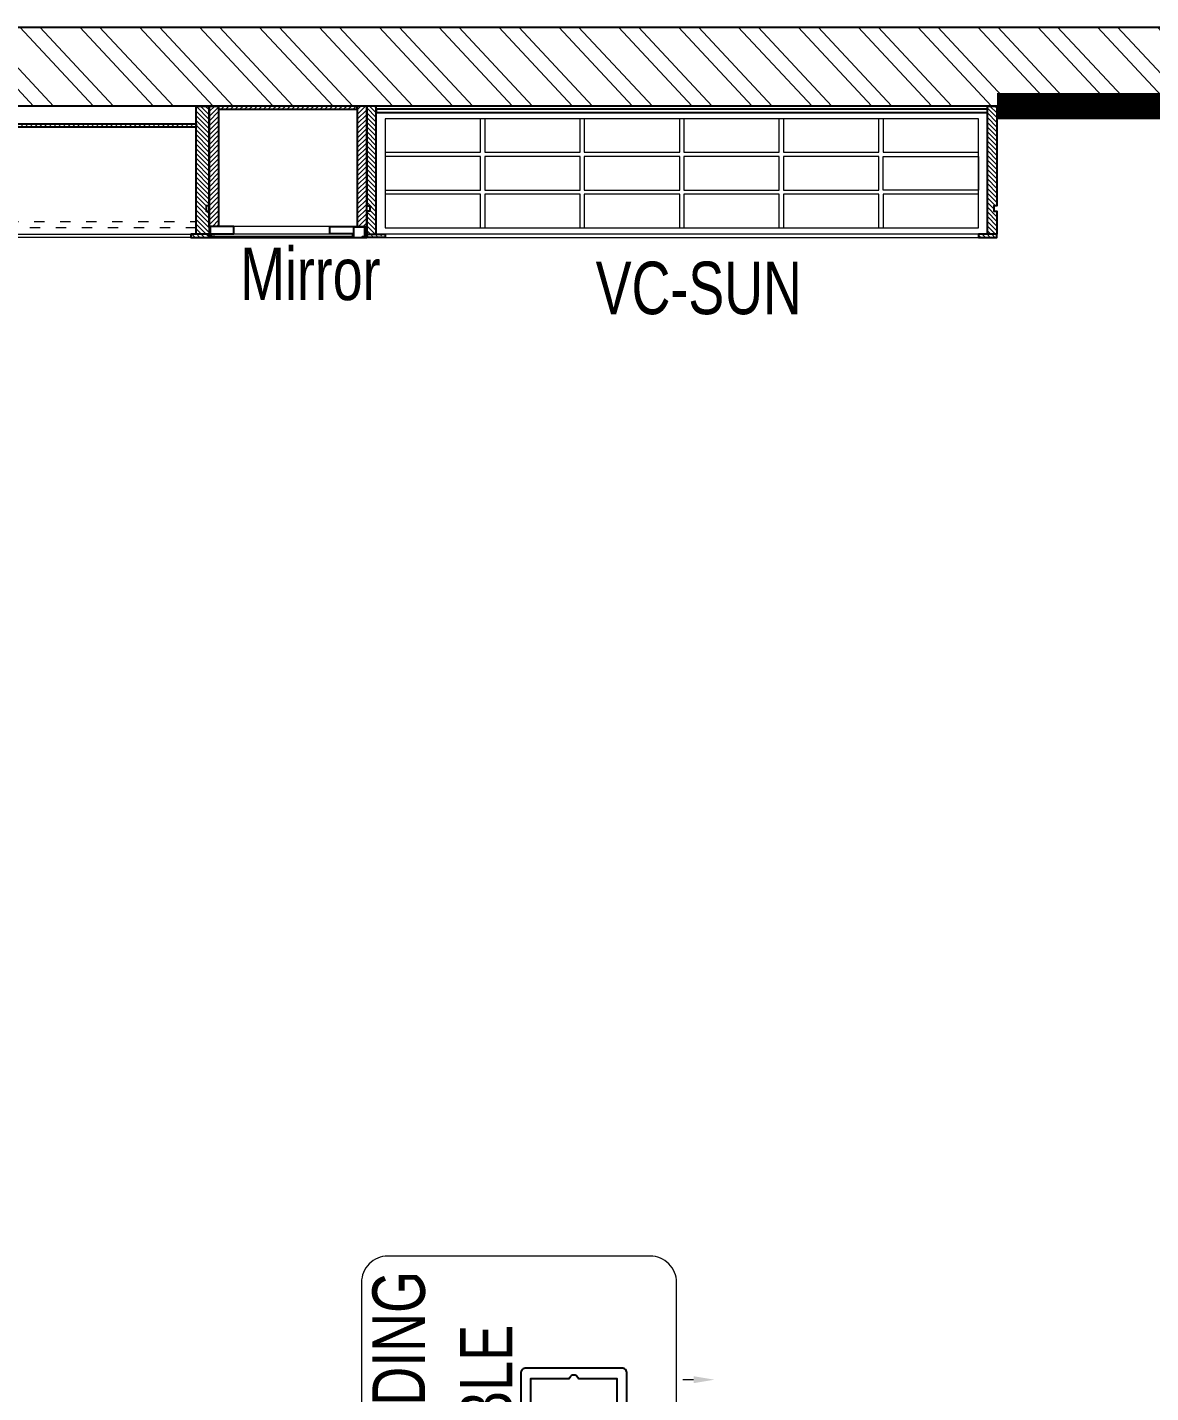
# Model space of a CAD drawing. Header units: feet. Extents: x 7280033 to 7299191, y -5590214 to -5578860.
# Drawn here: x 7289120 to 7291259, y -5582084 to -5579484 of the extents above; entities that cross this region are included whole.
import ezdxf

# ---------------------------------------------------------------- set-up
doc = ezdxf.new("R2010")
doc.units = ezdxf.units.FT
doc.header["$LTSCALE"] = 33
doc.header["$MEASUREMENT"] = 0
doc.linetypes.add('ACAD_ISO03W100', pattern=[30, 12, -18])
doc.layers.add('A-WALL', color=1, linetype='Continuous')
for name, color, linetype, lineweight in [('LENS-TEXT', 31, 'Continuous', 5), ('LENS_DIMENSION', 193, 'Continuous', 0), ('LENS_TEXT', 31, 'Continuous', 5), ('LK-FF&E FLOOR', 1, 'Continuous', 9), ('LK-FF&E WALL', 1, 'Continuous', 9), ('LK-MIRROR', 133, 'Continuous', 13), ('LN-ELEVATION-1', 81, 'Continuous', 25), ('LN-ELEVATION-2', 103, 'Continuous', 20), ('LN-ELEVATION-3', 125, 'Continuous', 18), ('LN-ELEVATION-4', 145, 'Continuous', 13), ('LN-HATCH', 251, 'Continuous', 0), ('PLANO-TXT', 252, 'Continuous', 5)]:
    doc.layers.add(name, color=color, linetype=linetype, lineweight=lineweight)
doc.styles.add('LK TXT', font='GILC____.TTF', dxfattribs={"height": 100})
pattern_1 = [(45, (7858054.0837, 3504049.203), (-4.4901280605, 4.4901280605), [])]

# ---------------------------------------------------------------- blocks, each defined once
blk = doc.blocks.new('A$C65946c4b')
at = {"layer": 'LN-HATCH'}
h = blk.add_hatch(dxfattribs=at)
h.set_pattern_fill('ANSI32', color=256, scale=222, angle=88.11)
h.set_pattern_definition([(133.11, (-3282072.58, 5471242.885), (-60.7760807, -56.89315), []), (133.11, (-3282071.28, 5471282.11), (-60.7760807, -56.89315), [])])
h.paths.add_polyline_path([(-5965, 2150), (-9425, 2150), (-9425, 1900), (-5965, 1900)])
h.paths.add_polyline_path([(-5545, 2150), (-3365, 2150), (-3365, 1900), (-5545, 1900)])
h.paths.add_polyline_path([(-2945, 2150), (-250, 2150), (-250, 6520), (0, 6520), (0, 1900), (-2945, 1900)])
h.paths.add_polyline_path([(5600, 7707.9), (5600, 6550), (0, 6550), (0, 6800), (5150, 6800), (5150, 8850), (5420, 8850), (5420, 9390), (5150, 9390), (5150, 9540), (5600, 9540), (5600, 7957.9), (5750, 7957.9), (5750, 7707.9)])
h.paths.add_polyline_path([(6500, 7707.9), (6900, 7707.9), (6900, 10730), (5600, 10730), (5600, 10457.9), (6650, 10457.9), (6650, 7957.9), (6500, 7957.9)])
h.paths.add_polyline_path([(-30, 10730), (5150, 10730), (5150, 10580), (-30, 10580)])
h.paths.add_polyline_path([(-5780, 10730), (-450, 10730), (-450, 10580), (-5780, 10580)])
h.paths.add_polyline_path([(-9425, 10730), (-6200, 10730), (-6200, 10580), (-9425, 10580)])
at = {"layer": 'A-WALL'}
blk.add_lwpolyline([(-5780, 10730), (-450, 10730), (-450, 10580), (-5780, 10580)], close=True, dxfattribs=at)
blk = doc.blocks.new('JJ SH 1200')
at = {"layer": 'LN-HATCH', "ltscale": 0.5}
h = blk.add_hatch(dxfattribs=at)
h.set_pattern_fill('ANSI31', color=256, scale=2)
h.set_pattern_definition([(45, (4097187.331, 1708800.267), (-4.4901280605, 4.4901280605), [])])
h.paths.add_polyline_path([(792.1, 220), (792.1, 30), (786.1, 30), (786.1, 20), (792.1, 20), (792.1, -24), (767.1, -24), (767.1, 220)])
h.paths.add_polyline_path([(-382.9, 180), (767.1, 180), (767.1, 186), (-382.9, 186)])
h.paths.add_polyline_path([(757.1, -24), (757.1, -30), (792.1, -30), (792.1, -24)])
h.paths.add_polyline_path([(-407.9, 220), (-407.9, 30), (-401.9, 30), (-401.9, 20), (-407.9, 20), (-407.9, -24), (-382.9, -24), (-382.9, 220)])
h.paths.add_polyline_path([(-372.9, -24), (-372.9, -30), (-407.9, -30), (-407.9, -24)])
at = {"layer": 'LN-ELEVATION-1', "ltscale": 0.5}
for points in [[(-407.9, 220), (-407.9, 30), (-401.9, 30), (-401.9, 20), (-407.9, 20), (-407.9, -24), (-382.9, -24), (-382.9, 220)], [(792.1, 220), (792.1, 30), (786.1, 30), (786.1, 20), (792.1, 20), (792.1, -24), (767.1, -24), (767.1, 220)], [(-382.9, 180), (767.1, 180), (767.1, 186), (-382.9, 186)], [(-372.9, -24), (-372.9, -30), (-407.9, -30), (-407.9, -24)], [(757.1, -24), (757.1, -30), (792.1, -30), (792.1, -24)]]:
    blk.add_lwpolyline(points, close=True, dxfattribs=at)
at = {"layer": 'LN-ELEVATION-3', "ltscale": 0.5}
for p, q in [((767.1, 220), (-382.9, 220)), ((757.1, -24), (-372.9, -24)), ((-372.9, -30), (757.1, -30))]:
    blk.add_line(p, q, dxfattribs=at)
at = {"layer": 'LN-ELEVATION-4', "linetype": 'ACAD_ISO03W100', "ltscale": 0.05}
blk.add_lwpolyline([(767.1, 0), (-382.9, 0), (-382.9, -12), (767.1, -12)], close=True, dxfattribs=at)
blk = doc.blocks.new('MIRROR')
at = {"layer": 'LN-HATCH', "ltscale": 0.5}
h = blk.add_hatch(dxfattribs=at)
h.set_pattern_fill('ANSI31', color=256, scale=2)
h.set_pattern_definition([(45, (4060433.7416, 1708720.787), (-4.4901280605, 4.4901280605), [])])
h.paths.add_polyline_path([(212.9, 101.3), (230.9, 101.3), (230.9, -127.7), (212.9, -127.7)])
h.paths.add_polyline_path([(230.9, 95.3), (494.9, 95.3), (494.9, 101.3), (230.9, 101.3)])
h.paths.add_polyline_path([(512.9, 101.3), (494.9, 101.3), (494.9, -127.7), (512.9, -127.7)])
at = {"layer": 'Defpoints'}
blk.add_lwpolyline([(512.9, 101.3), (212.9, 101.3), (212.9, -148.7), (512.9, -148.7)], close=True, dxfattribs=at)
at = {"layer": 'LN-ELEVATION-1'}
for points in [[(212.9, 101.3), (230.9, 101.3), (230.9, -127.7), (212.9, -127.7)], [(230.9, 95.3), (494.9, 95.3), (494.9, 101.3), (230.9, 101.3)], [(512.9, 101.3), (494.9, 101.3), (494.9, -127.7), (512.9, -127.7)], [(259.9, -141.7), (259.9, -127.7), (214.9, -127.7), (214.9, -148.7), (223.9, -148.7), (223.9, -147.2), (216.4, -147.2), (216.4, -141.7)], [(442.9, -141.7), (442.9, -127.7), (487.9, -127.7), (487.9, -148.7), (478.9, -148.7), (478.9, -147.2), (486.4, -147.2), (486.4, -141.7)], [(504.9, -148.7), (504.9, -147.2), (509.4, -147.2), (509.4, -129.2), (487.9, -129.2), (487.9, -127.7), (510.9, -127.7), (510.9, -148.7)]]:
    blk.add_lwpolyline(points, close=True, dxfattribs=at)
at = {"layer": 'LN-ELEVATION-2'}
blk.add_lwpolyline([(259.9, -141.7), (442.9, -141.7), (442.9, -127.7), (259.9, -127.7)], close=True, dxfattribs=at)
at = {"layer": 'LN-ELEVATION-2', "color": 4, "lineweight": 0}
blk.add_lwpolyline([(216.4, -141.7), (486.4, -141.7), (486.4, -147.2), (216.4, -147.2)], close=True, dxfattribs=at)
at = {"layer": 'LN-ELEVATION-4', "ltscale": 0.5}
blk.add_line((478.9, -148.7), (223.9, -148.7), dxfattribs=at)
blk = doc.blocks.new('VC HD 1200')
at = {"layer": 'LN-HATCH', "ltscale": 0.5}
h = blk.add_hatch(dxfattribs=at)
h.set_pattern_fill('ANSI31', color=256, scale=2)
h.set_pattern_definition([(45, (3760859.753, 1795248.936), (-4.490128061, 4.490128061), [])])
h.paths.add_polyline_path([(-1200, 250), (-1200, 60), (-1194, 60), (-1194, 50), (-1200, 50), (-1200, 6), (-1182, 6), (-1182, 250)])
h = blk.add_hatch(dxfattribs=at)
h.set_pattern_fill('ANSI31', color=256, scale=2)
h.set_pattern_definition(pattern_1)
h.paths.add_polyline_path([(0, 250), (0, 60), (-6, 60), (-6, 50), (0, 50), (0, 6), (-18, 6), (-18, 250)])
h = blk.add_hatch(dxfattribs=at)
h.set_pattern_fill('ANSI31', color=256, scale=2)
h.set_pattern_definition([(45, (7858047.0837, 3504049.203), (-4.4901280605, 4.4901280605), [])])
h.paths.add_polyline_path([(-1165, 6), (-1165, 0), (-1200, 0), (-1200, 6)])
h = blk.add_hatch(dxfattribs=at)
h.set_pattern_fill('ANSI31', color=256, scale=2)
h.set_pattern_definition(pattern_1)
h.paths.add_polyline_path([(-28, 6), (-28, 0), (0, 0), (0, 6)])
at = {"layer": 'LN-ELEVATION-1', "ltscale": 0.5}
for points in [[(-1200, 250), (-1200, 60), (-1194, 60), (-1194, 50), (-1200, 50), (-1200, 6), (-1182, 6), (-1182, 250)], [(-18, 238), (-1182, 238), (-1182, 244), (-18, 244)], [(0, 250), (0, 60), (-6, 60), (-6, 50), (0, 50), (0, 6), (-18, 6), (-18, 250)], [(-1165, 6), (-1165, 0), (-1200, 0), (-1200, 6)], [(-35, 6), (-35, 0), (0, 0), (0, 6)]]:
    blk.add_lwpolyline(points, close=True, dxfattribs=at)
at = {"layer": 'LN-ELEVATION-3', "ltscale": 0.5}
for p, q in [((-1182, 250), (-18, 250)), ((-1165, 6), (-35, 6)), ((-35, 0), (-1165, 0))]:
    blk.add_line(p, q, dxfattribs=at)
for points in [[(-1165, 226), (-35, 226), (-35, 18), (-1165, 18)], [(-1165, 226), (-983.3, 226), (-983.3, 162), (-1165, 162)], [(-975.3, 226), (-793.7, 226), (-793.7, 162), (-975.3, 162)], [(-785.7, 226), (-604, 226), (-604, 162), (-785.7, 162)], [(-596, 226), (-414.3, 226), (-414.3, 162), (-596, 162)], [(-406.3, 226), (-224.7, 226), (-224.7, 162), (-406.3, 162)], [(-216.7, 226), (-35, 226), (-35, 162), (-216.7, 162)], [(-1165, 90), (-983.3, 90), (-983.3, 154), (-1165, 154)], [(-975.3, 154), (-793.7, 154), (-793.7, 90), (-975.3, 90)], [(-785.7, 154), (-604, 154), (-604, 90), (-785.7, 90)], [(-596, 154), (-414.3, 154), (-414.3, 90), (-596, 90)], [(-406.3, 154), (-224.7, 154), (-224.7, 90), (-406.3, 90)], [(-216.7, 154), (-35, 154), (-35, 90), (-216.7, 90)], [(-1165, 82), (-983.3, 82), (-983.3, 18), (-1165, 18)], [(-975.3, 82), (-793.7, 82), (-793.7, 18), (-975.3, 18)], [(-785.7, 82), (-604, 82), (-604, 18), (-785.7, 18)], [(-596, 82), (-414.3, 82), (-414.3, 18), (-596, 18)], [(-406.3, 82), (-224.7, 82), (-224.7, 18), (-406.3, 18)], [(-216.7, 82), (-35, 82), (-35, 18), (-216.7, 18)]]:
    blk.add_lwpolyline(points, close=True, dxfattribs=at)
blk = doc.blocks.new('Standing Table 700X600')
at = {"layer": 'LN-ELEVATION-1', "linetype": 'ByBlock', "lineweight": -2}
for p, q in [((-114.7, -32.3), (-114.7, -12)), ((0, -32.3), (0, -12)), ((114.7, -32.3), (114.7, -12))]:
    blk.add_line(p, q, dxfattribs=at)
at = {"layer": 'LN-ELEVATION-1'}
for points in [[(-127.2, 94.5), (126.8, 94.5, 0.414214), (136.8, 104.5), (136.8, 286.5, 0.414214), (126.8, 296.5), (-127.2, 296.5, 0.414214), (-137.2, 286.5), (-137.2, 104.5, 0.414214)], [(117.2, 186), (117.2, 113.5), (-117.8, 113.5), (-117.8, 277.5), (117.2, 277.5), (117.2, 205, 0.327538), (118.6, 203.1, -0.733799), (118.6, 187.9, 0.327538)]]:
    blk.add_lwpolyline(points, format="xyb", close=True, dxfattribs=at)
at = {"layer": 'LN-ELEVATION-1', "linetype": 'ByBlock', "lineweight": -2}
for points in [[(-108.1, -32.3), (-121.4, -32.3), (-114.7, -72.3)], [(6.7, -32.3), (-6.7, -32.3), (0, -72.3)], [(121.4, -32.3), (108.1, -32.3), (114.7, -72.3)]]:
    blk.add_solid(points, dxfattribs=at)
at = {"layer": 'LN-ELEVATION-2'}
blk.add_lwpolyline([(-300, 0), (300, 0, 0.414214), (350, 50), (350, 550, 0.414214), (300, 600), (-300, 600, 0.414214), (-350, 550), (-350, 50, 0.414214)], format="xyb", close=True, dxfattribs=at)
at = {"layer": 'LENS-TEXT', "color": 7, "linetype": 'Continuous', "ltscale": 3, "insert": (56.8, 445.9), "char_height": 100, "width": 783.964, "attachment_point": 5, "style": 'LK TXT'}
blk.add_mtext('STANDING TABLE', dxfattribs=at)

msp = doc.modelspace()

# ---------------------------------------------------------------- linework, layer by layer
at = {"layer": 'LK-MIRROR', "linetype": 'ACAD_ISO03W100', "ltscale": 0.05, "const_width": 50}
msp.add_lwpolyline([(7291841.1, -5581233.9), (7291841.1, -5579633.9), (7290966.1, -5579633.9)], dxfattribs=at)

# ---------------------------------------------------------------- block references
at = {"layer": 'LENS_DIMENSION'}
msp.add_blockref('A$C65946c4b', (7292291.1, -5590213.9), dxfattribs=at)
at = {"layer": 'LK-FF&E FLOOR', "rotation": 90}
msp.add_blockref('Standing Table 700X600', (7290356.1, -5582173.9), dxfattribs=at)
at = {"layer": 'LK-FF&E WALL', "xscale": -1}
for name, p in [('JJ SH 1200', (7289058.1, -5579853.9)), ('VC HD 1200', (7289766.1, -5579883.9))]:
    msp.add_blockref(name, p, dxfattribs=at)
at = {"layer": 'LK-FF&E WALL'}
msp.add_blockref('MIRROR', (7289253.1, -5579735.3), dxfattribs=at)

# ---------------------------------------------------------------- texts
at = {"layer": 'LENS_TEXT', "linetype": 'Continuous', "ltscale": 3, "insert": (7289658.6, -5579954.1), "char_height": 100, "width": 324.474, "attachment_point": 5, "style": 'LK TXT'}
msp.add_mtext('{\\C7;Mirror}', dxfattribs=at)
at = {"layer": 'PLANO-TXT', "linetype": 'Continuous', "ltscale": 3, "insert": (7290398.4, -5579980.9), "char_height": 100, "width": 244.677, "attachment_point": 5, "style": 'LK TXT'}
msp.add_mtext('VC-SUN', dxfattribs=at)

doc.saveas('drawing.dxf')
